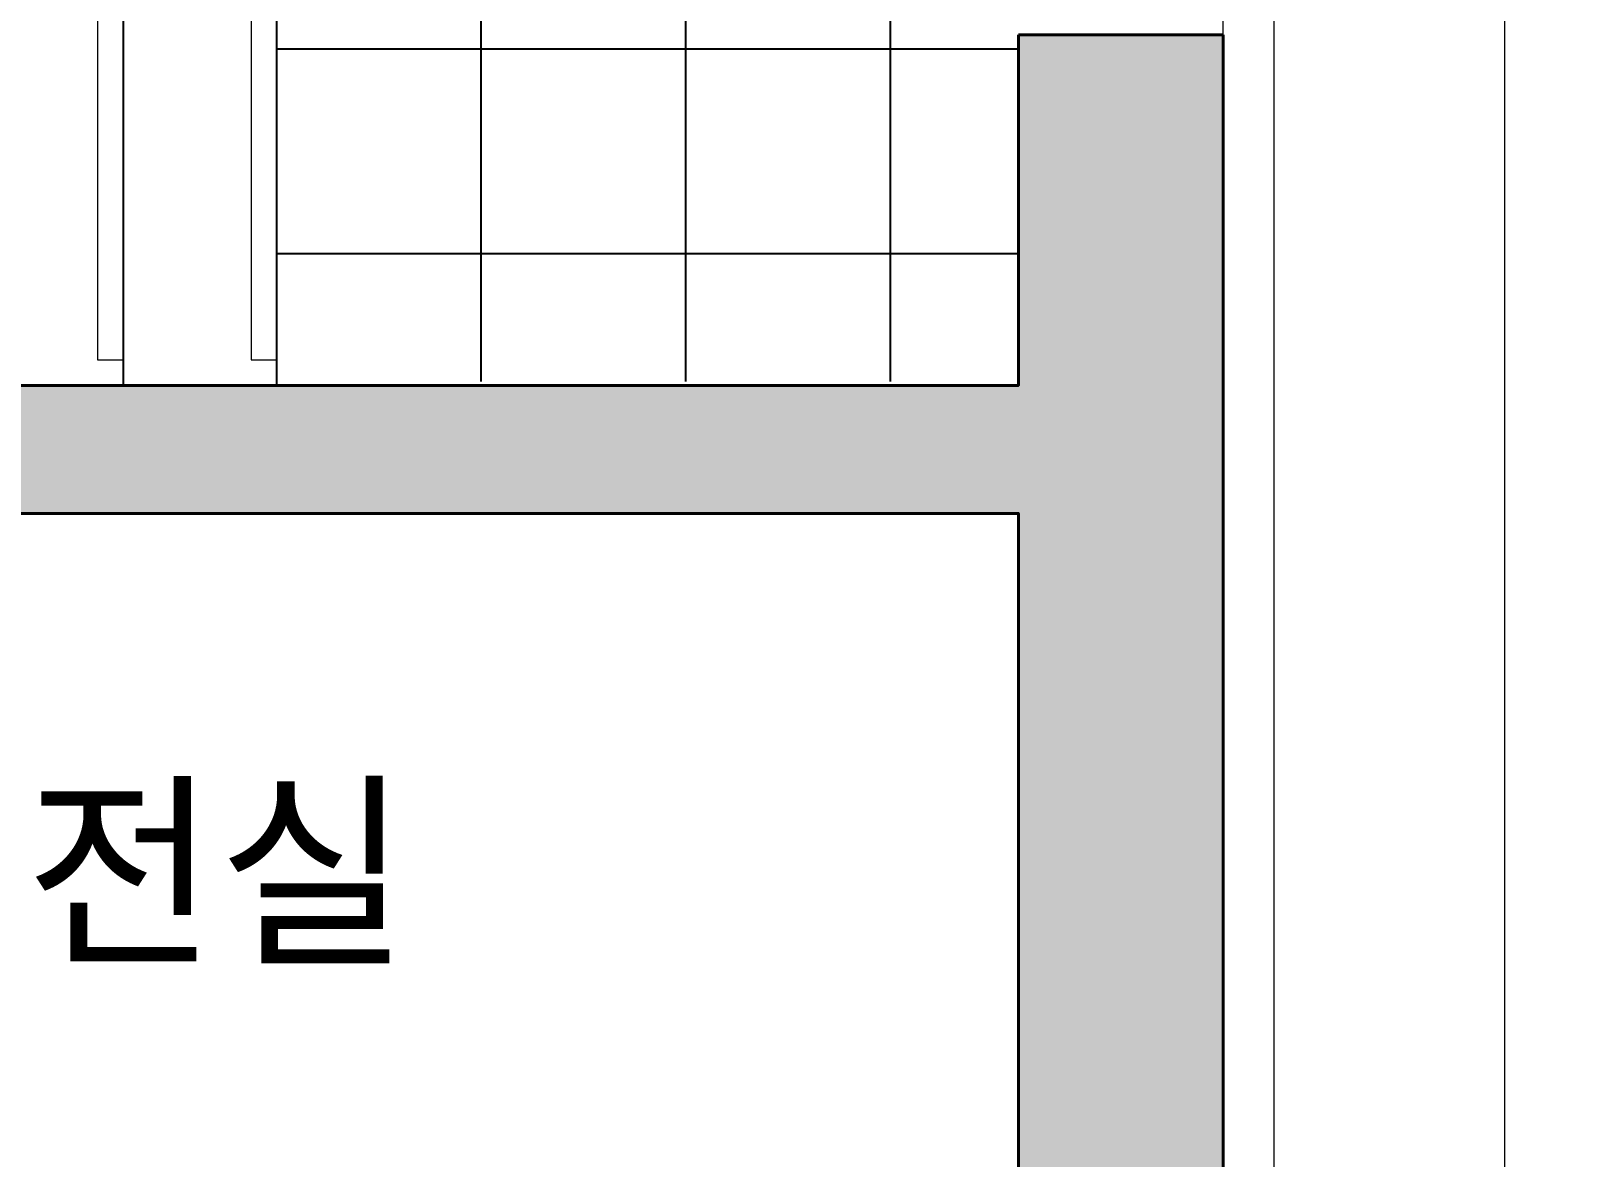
# Model space of a CAD drawing. Header units: millimetres. Extents: x 4739419 to 5837985, y 2291271 to 3446271.
# Drawn here: x 4984232 to 4987258, y 2450984 to 2453184 of the extents above; entities that cross this region are included whole.
import ezdxf
from ezdxf.enums import TextEntityAlignment as Align

# ---------------------------------------------------------------- set-up
doc = ezdxf.new("R2010")
doc.units = ezdxf.units.MM
doc.layers.get('0').update_dxf_attribs({"color": 255})
for name, color, linetype, lineweight in [('A-XXXX-TXT2', 9, 'Continuous', 25), ('XR-평면도$0$A-CNTL', 9, 'Continuous', 15), ('XR-평면도$0$A-CONC-LIN1', 9, 'Continuous', 40), ('XR-평면도$0$A-ELEV-LIN3', 9, 'Continuous', 18), ('XR-평면도$0$A-SSXM-STAIR', 9, 'Continuous', 25), ('XR-평면도$0$A-XXXX-HATC', 9, 'Continuous', 18)]:
    doc.layers.add(name, color=color, linetype=linetype, lineweight=lineweight)
doc.layers.add('XR-평면도$0$A-CONC-SOLD', color=9, linetype='Continuous')
doc.layers.add('XR-평면도$0$A-ELEV-PATT', color=9, linetype='Continuous')
doc.styles.add('맑은 고딕', font='malgun.ttf')

# ---------------------------------------------------------------- blocks, each defined once
blk = doc.blocks.new('XR-평면도$0$중심선(210216)')
at = {"layer": 'XR-평면도$0$A-CNTL', "ltscale": 300}
blk.add_lwpolyline([(121000, 206000), (121000, -10000)], dxfattribs=at)
blk = doc.blocks.new('XR-평면도$0$CORE_02_05_B2 3F에서8F (230330)')
at = {"layer": 'XR-평면도$0$A-CONC-SOLD'}
h = blk.add_hatch(dxfattribs=at)
h.set_pattern_fill('CONC', color=256, scale=100)
h.set_pattern_definition([(45, (-237243, -745220.6), (-2121.32, 2121.32), []), (45, (-237243, -745145.6), (-2121.32, 2121.32), []), (45, (-237243, -745070.6), (-2121.32, 2121.32), [])])
h.paths.add_polyline_path([(9500, 12000), (9500, 11800), (9900, 11800), (9900, 12400), (5800, 12400), (5800, 12000)], flags=17)
h.paths.add_polyline_path([(2250, 3450), (2250, 6825), (1900, 6825), (1900, 6575), (2000, 6575), (2000, 3450), (400, 3450), (400, 6575), (1285, 6575), (1285, 6825), (400, 6825), (400, 8250), (775, 8250), (775, 8500), (400, 8500), (400, 12000), (1900, 12000), (1900, 8500), (1375, 8500), (1375, 8250), (4250, 8250), (4250, 9200), (4000, 9200), (4000, 8500), (2150, 8500), (2150, 12000), (4000, 12000), (4000, 9800), (4250, 9800), (4250, 12000), (4700, 12000), (4700, 12400), (0, 12400), (0, 0), (9900, 0), (9900, 10685), (9500, 10685), (9500, 10000), (6250, 10000), (6250, 9600), (6500, 9600), (6500, 9750), (9500, 9750), (9500, 7250), (7700, 7250), (7700, 7000), (9500, 7000), (9500, 400), (6500, 400), (6500, 7000), (6600, 7000), (6600, 7250), (6500, 7250), (6500, 8500), (6250, 8500), (6250, 3450), (5800, 3450), (5800, 3200), (6250, 3200), (6250, 400), (3500, 400), (3500, 1400), (3250, 1400), (3250, 400), (400, 400), (400, 3200), (3250, 3200), (3250, 2700), (3500, 2700), (3500, 3200), (4700, 3200), (4700, 3450)])
at = {"layer": 'XR-평면도$0$A-XXXX-HATC'}
h = blk.add_hatch(color=253, dxfattribs=at)
h.dxf.hatch_style = 1
h.paths.add_polyline_path([(0, 12400), (0, 0), (9900, 0), (9900, 10685), (9500, 10685), (9500, 10000), (6250, 10000), (6250, 9615), (6500, 9615), (6500, 9750), (9500, 9750), (9500, 7250), (7715, 7250), (7715, 7000), (9500, 7000), (9500, 400), (6500, 400), (6500, 7000), (6585, 7000), (6585, 7250), (6500, 7250), (6500, 8485), (6250, 8485), (6250, 3450), (5815, 3450), (5815, 3200), (6250, 3200), (6250, 400), (3500, 400), (3500, 1200), (3250, 1200), (3250, 400), (400, 400), (400, 3200), (3250, 3200), (3250, 2500), (3500, 2500), (3500, 3200), (4685, 3200), (4685, 3450), (400, 3450), (400, 6575), (1285, 6575), (1285, 6825), (400, 6825), (400, 8250), (760, 8250), (760, 8500), (400, 8500), (400, 12000), (1900, 12000), (1900, 8500), (1390, 8500), (1390, 8250), (4250, 8250), (4250, 9185), (4000, 9185), (4000, 8500), (2150, 8500), (2150, 12000), (4000, 12000), (4000, 9815), (4250, 9815), (4250, 12000), (4685, 12000), (4685, 12400)])
h.paths.add_polyline_path([(5815, 12400), (5815, 12000), (9500, 12000), (9500, 11815), (9900, 11815), (9900, 12400)])
h.paths.add_polyline_path([(2250, 3450), (2250, 6825), (1915, 6825), (1915, 6575), (2000, 6575), (2000, 3450)])
at = {"layer": 'XR-평면도$0$A-CONC-LIN1'}
for points in [[(9900, 10685), (9900, 0), (0, 0), (0, 12400), (4685, 12400)], [(9500, 10685), (9500, 10000), (6250, 10000), (6250, 9615)], [(9500, 10685), (9900, 10685)], [(9500, 7250), (9500, 9750), (6500, 9750)]]:
    blk.add_lwpolyline(points, dxfattribs=at)
at = {"layer": 'XR-평면도$0$A-ELEV-LIN3'}
for points in [[(7750, 11950), (7700, 11950), (7700, 10050), (7750, 10050)], [(8050, 11950), (8000, 11950), (8000, 10050), (8050, 10050)]]:
    blk.add_lwpolyline(points, dxfattribs=at)
at = {"layer": 'XR-평면도$0$A-SSXM-STAIR'}
for points in [[(7750, 12000), (7750, 10000)], [(8050, 12000), (8050, 10000)]]:
    blk.add_lwpolyline(points, dxfattribs=at)

msp = doc.modelspace()

# ---------------------------------------------------------------- linework, layer by layer
at = {"layer": 'XR-평면도$0$A-ELEV-LIN3'}
for points in [[(4976661.8, 2442491.2), (4986561.8, 2442491.2), (4986561.8, 2441891.2), (4987661.8, 2441891.2), (4987661.8, 2443391.2), (4986561.8, 2443391.2), (4986561.8, 2454891.2), (5027211.8, 2454891.2), (5027211.8, 2447891.2), (5031661.8, 2447891.2), (5031661.8, 2443391.2), (5030561.8, 2443391.2), (5030561.8, 2441891.2), (5031661.8, 2441891.2), (5031661.8, 2442491.2), (5041711.8, 2442491.2), (5041711.8, 2441891.2), (5042011.8, 2441891.2), (5042011.8, 2427191.2)], [(4976661.8, 2442491.2), (4986561.8, 2442491.2), (4986561.8, 2441891.2), (4987661.8, 2441891.2), (4987661.8, 2443391.2), (4986561.8, 2443391.2), (4986561.8, 2454891.2), (5027211.8, 2454891.2), (5027211.8, 2447891.2), (5031661.8, 2447891.2), (5031661.8, 2443391.2), (5030561.8, 2443391.2), (5030561.8, 2441891.2), (5031661.8, 2441891.2), (5031661.8, 2442491.2), (5041711.8, 2442491.2), (5041711.8, 2441891.2), (5042011.8, 2441891.2), (5042011.8, 2427191.2)], [(4976661.8, 2442491.2), (4986561.8, 2442491.2), (4986561.8, 2441891.2), (4987661.8, 2441891.2), (4987661.8, 2443391.2), (4986561.8, 2443391.2), (4986561.8, 2454891.2), (5027211.8, 2454891.2), (5027211.8, 2447891.2), (5031661.8, 2447891.2), (5031661.8, 2443391.2), (5030561.8, 2443391.2), (5030561.8, 2441891.2), (5031661.8, 2441891.2), (5031661.8, 2442491.2), (5041711.8, 2442491.2), (5041711.8, 2441891.2), (5042011.8, 2441891.2), (5042011.8, 2427191.2)], [(4975461.8, 2441791.2), (4976761.8, 2441791.2), (4976761.8, 2442391.2), (4986461.8, 2442391.2), (4986461.8, 2441791.2), (4987761.8, 2441791.2), (4987761.8, 2443491.2), (4986661.8, 2443491.2), (4986661.8, 2454791.2), (5027111.8, 2454791.2), (5027111.8, 2447791.2), (5031561.8, 2447791.2), (5031561.8, 2443491.2), (5030461.8, 2443491.2), (5030461.8, 2441791.2), (5031761.8, 2441791.2), (5031761.8, 2442391.2), (5041611.8, 2442391.2), (5041611.8, 2441791.2), (5041911.8, 2441791.2), (5041911.8, 2427291.2)], [(4975461.8, 2441791.2), (4976761.8, 2441791.2), (4976761.8, 2442391.2), (4986461.8, 2442391.2), (4986461.8, 2441791.2), (4987761.8, 2441791.2), (4987761.8, 2443491.2), (4986661.8, 2443491.2), (4986661.8, 2454791.2), (5027111.8, 2454791.2), (5027111.8, 2447791.2), (5031561.8, 2447791.2), (5031561.8, 2443491.2), (5030461.8, 2443491.2), (5030461.8, 2441791.2), (5031761.8, 2441791.2), (5031761.8, 2442391.2), (5041611.8, 2442391.2), (5041611.8, 2441791.2), (5041911.8, 2441791.2), (5041911.8, 2427291.2)], [(4975461.8, 2441791.2), (4976761.8, 2441791.2), (4976761.8, 2442391.2), (4986461.8, 2442391.2), (4986461.8, 2441791.2), (4987761.8, 2441791.2), (4987761.8, 2443491.2), (4986661.8, 2443491.2), (4986661.8, 2454791.2), (5027111.8, 2454791.2), (5027111.8, 2447791.2), (5031561.8, 2447791.2), (5031561.8, 2443491.2), (5030461.8, 2443491.2), (5030461.8, 2441791.2), (5031761.8, 2441791.2), (5031761.8, 2442391.2), (5041611.8, 2442391.2), (5041611.8, 2441791.2), (5041911.8, 2441791.2), (5041911.8, 2427291.2)]]:
    msp.add_lwpolyline(points, dxfattribs=at)
at = {"layer": 'XR-평면도$0$A-ELEV-PATT'}
for p, q in [((4985111.8, 2452498.9), (4985111.8, 2454498.9)), ((4985111.8, 2452498.9), (4985111.8, 2454498.9)), ((4985111.8, 2452498.9), (4985111.8, 2454498.9)), ((4985511.8, 2452498.9), (4985511.8, 2454498.9)), ((4985511.8, 2452498.9), (4985511.8, 2454498.9)), ((4985511.8, 2452498.9), (4985511.8, 2454498.9)), ((4985911.8, 2452498.9), (4985911.8, 2454498.9)), ((4985911.8, 2452498.9), (4985911.8, 2454498.9)), ((4985911.8, 2452498.9), (4985911.8, 2454498.9)), ((4984711.8, 2453148.9), (4986161.8, 2453148.9)), ((4984711.8, 2453148.9), (4986161.8, 2453148.9)), ((4984711.8, 2453148.9), (4986161.8, 2453148.9)), ((4984711.8, 2452748.9), (4986161.8, 2452748.9)), ((4984711.8, 2452748.9), (4986161.8, 2452748.9)), ((4984711.8, 2452748.9), (4986161.8, 2452748.9))]:
    msp.add_line(p, q, dxfattribs=at)

# ---------------------------------------------------------------- block references
msp.add_blockref('XR-평면도$0$CORE_02_05_B2 3F에서8F (230330)', (4976661.8, 2442491.2))
msp.add_blockref('XR-평면도$0$CORE_02_05_B2 3F에서8F (230330)', (4976661.8, 2442491.2))
msp.add_blockref('XR-평면도$0$CORE_02_05_B2 3F에서8F (230330)', (4976661.8, 2442491.2))
at = {"layer": 'XR-평면도$0$A-CNTL'}
msp.add_blockref('XR-평면도$0$중심선(210216)', (4866111.8, 2336391.2), dxfattribs=at)

# ---------------------------------------------------------------- texts
at = {"layer": 'A-XXXX-TXT2', "ltscale": 100, "style": '맑은 고딕'}
msp.add_text('전실', height=300, dxfattribs=at).set_placement((4984596, 2451540.1), align=Align.MIDDLE_CENTER)

doc.saveas('drawing.dxf')
